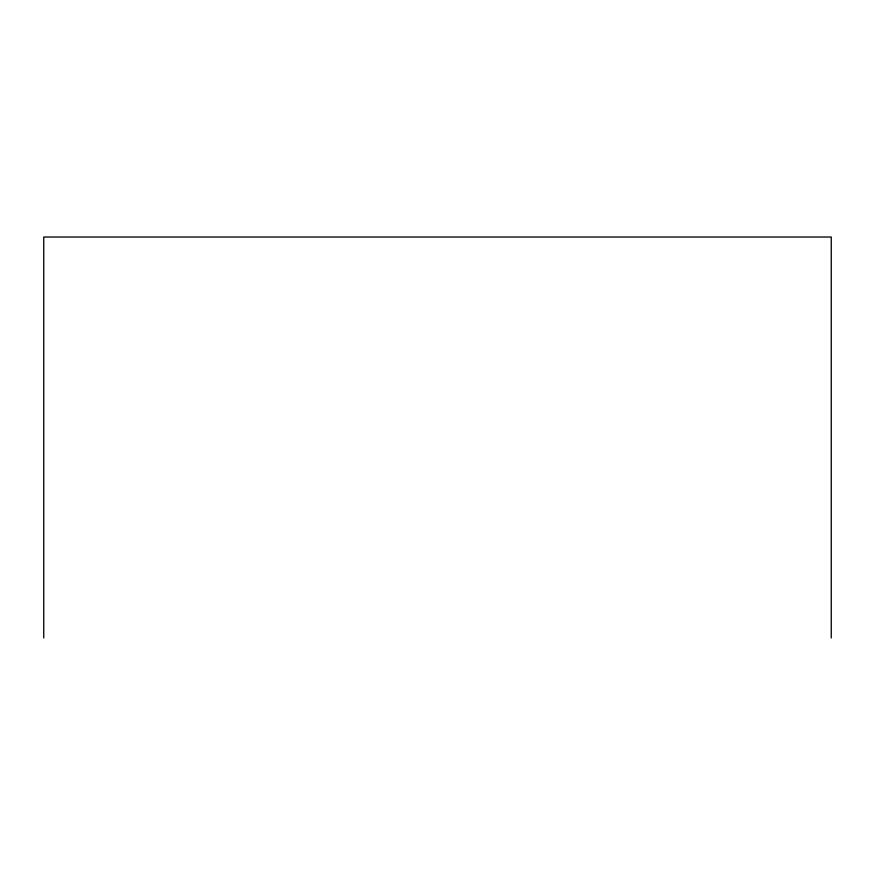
<?xml version="1.0" encoding="UTF-8"?>
<svg xmlns="http://www.w3.org/2000/svg" width="875" height="875" viewBox="0 0 875 875"><rect width="100%" height="100%" fill="white"/><g stroke="black" fill="none" stroke-linecap="round" stroke-linejoin="round"><path stroke-width="1.31" d="M831.25 637.973L831.25 237.027L43.75 237.027L43.75 637.973"/></g></svg>
